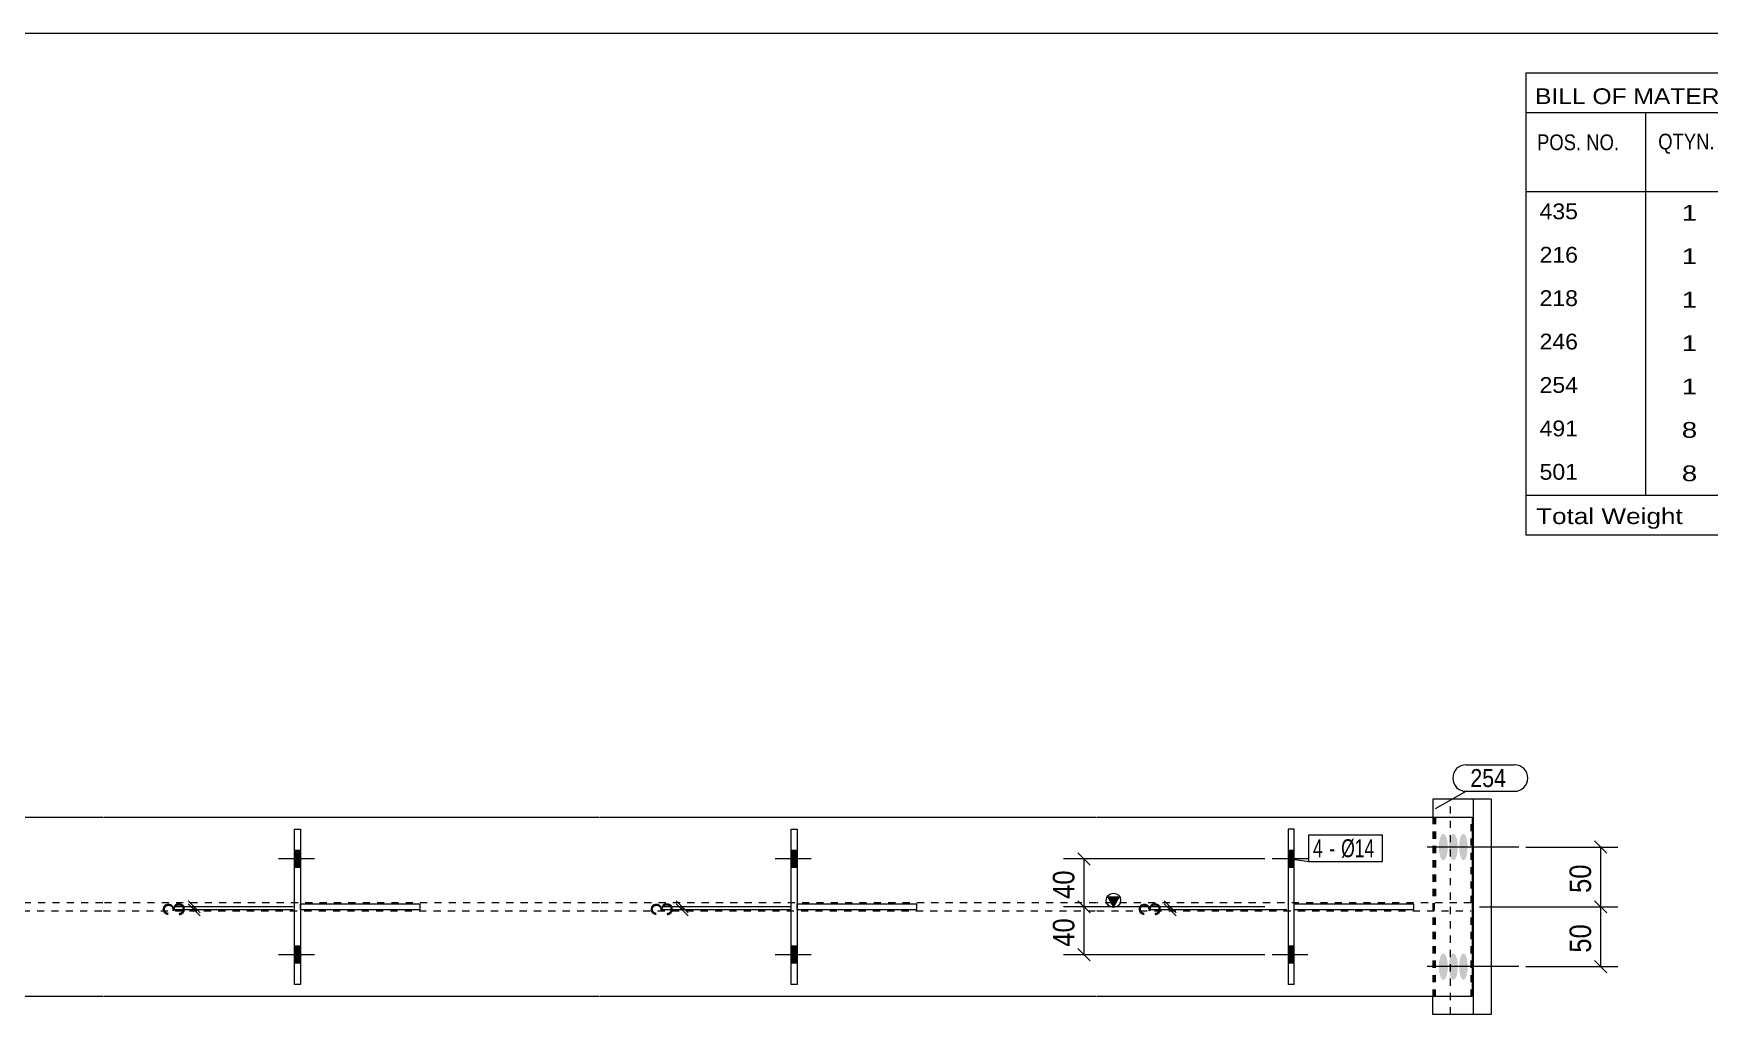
# Model space of a CAD drawing. Header units: millimetres. Extents: x 2 to 825, y 1 to 579.
# Drawn here: x 432 to 665.6, y 442.3 to 579 of the extents above; entities that cross this region are included whole.
import ezdxf

# ---------------------------------------------------------------- set-up
doc = ezdxf.new("R2010")
doc.units = ezdxf.units.MM
doc.linetypes.add('XKITLINE00', pattern=[0])
doc.linetypes.add('XKITLINE01', pattern=[4, 1, -1, 1, -1])
for name, color, linetype, lineweight in [('Bolt', 3, 'Continuous', 0), ('BoltMark', 7, 'Continuous', 0), ('Dimensions', 7, 'Continuous', 0), ('DrawingSheet', 5, 'Continuous', 0), ('OtherObjectType', 7, 'Continuous', 0), ('Part', 2, 'Continuous', 0), ('PartMark', 7, 'Continuous', 0)]:
    doc.layers.add(name, color=color, linetype=linetype, lineweight=lineweight)
doc.styles.add('ARIAL', font='ARIAL.TTF')
doc.styles.add('ARIAL_NARROW', font='ARIALN.TTF')

# ---------------------------------------------------------------- blocks, each defined once
blk = doc.blocks.new('*A34')
at = {"layer": 'Bolt'}
for points in [[(629.1, 465.59), (629.1, 465.54), (629.1, 465.5), (629.1, 465.45), (629.1, 465.41), (629.1, 465.37), (629.09, 465.32), (629.09, 465.28), (629.09, 465.23), (629.08, 465.19), (629.08, 465.15), (629.07, 465.1), (629.07, 465.06), (629.07, 465.02), (629.06, 464.97), (629.05, 464.93), (629.05, 464.89), (629.04, 464.85), (629.04, 464.81), (629.03, 464.77), (629.02, 464.73), (629.01, 464.69), (629.01, 464.65), (629, 464.62), (628.99, 464.58), (628.98, 464.54), (628.97, 464.51), (628.96, 464.47), (628.95, 464.44), (628.94, 464.4), (628.93, 464.37), (628.92, 464.34), (628.91, 464.31), (628.9, 464.28), (628.89, 464.25), (628.87, 464.22), (628.86, 464.19), (628.85, 464.16), (628.84, 464.14), (628.82, 464.11), (628.81, 464.09), (628.8, 464.06), (628.79, 464.04), (628.77, 464.02), (628.76, 464), (628.74, 463.98), (628.73, 463.96), (628.72, 463.94), (628.7, 463.92), (628.69, 463.91), (628.67, 463.89), (628.66, 463.88), (628.64, 463.87), (628.63, 463.86), (628.61, 463.85), (628.6, 463.84), (628.58, 463.83), (628.57, 463.82), (628.55, 463.81), (628.54, 463.81), (628.52, 463.81), (628.51, 463.8), (628.49, 463.8), (628.48, 463.8), (628.46, 463.8), (628.45, 463.8), (628.43, 463.81), (628.42, 463.81), (628.4, 463.81), (628.39, 463.82), (628.37, 463.83), (628.36, 463.84), (628.34, 463.85), (628.33, 463.86), (628.31, 463.87), (628.3, 463.88), (628.28, 463.89), (628.27, 463.91), (628.25, 463.92), (628.24, 463.94), (628.23, 463.96), (628.21, 463.98), (628.2, 464), (628.18, 464.02), (628.17, 464.04), (628.16, 464.06), (628.14, 464.09), (628.13, 464.11), (628.12, 464.14), (628.11, 464.16), (628.09, 464.19), (628.08, 464.22), (628.07, 464.25), (628.06, 464.28), (628.05, 464.31), (628.04, 464.34), (628.03, 464.37), (628.02, 464.4), (628.01, 464.44), (628, 464.47), (627.99, 464.51), (627.98, 464.54), (627.97, 464.58), (627.96, 464.62), (627.95, 464.65), (627.94, 464.69), (627.94, 464.73), (627.93, 464.77), (627.92, 464.81), (627.91, 464.85), (627.91, 464.89), (627.9, 464.93), (627.9, 464.97), (627.89, 465.02), (627.89, 465.06), (627.88, 465.1), (627.88, 465.15), (627.87, 465.19), (627.87, 465.23), (627.87, 465.28), (627.86, 465.32), (627.86, 465.37), (627.86, 465.41), (627.86, 465.45), (627.86, 465.5), (627.86, 465.54), (627.86, 465.59), (627.85, 465.63), (627.86, 465.68), (627.86, 465.72), (627.86, 465.77), (627.86, 465.81), (627.86, 465.86), (627.86, 465.9), (627.86, 465.95), (627.87, 465.99), (627.87, 466.04), (627.87, 466.08), (627.88, 466.12), (627.88, 466.17), (627.89, 466.21), (627.89, 466.25), (627.9, 466.29), (627.9, 466.34), (627.91, 466.38), (627.91, 466.42), (627.92, 466.46), (627.93, 466.5), (627.94, 466.54), (627.94, 466.58), (627.95, 466.62), (627.96, 466.65), (627.97, 466.69), (627.98, 466.73), (627.99, 466.76), (628, 466.8), (628.01, 466.83), (628.02, 466.87), (628.03, 466.9), (628.04, 466.93), (628.05, 466.96), (628.06, 466.99), (628.07, 467.02), (628.08, 467.05), (628.09, 467.08), (628.11, 467.11), (628.12, 467.13), (628.13, 467.16), (628.14, 467.18), (628.16, 467.21), (628.17, 467.23), (628.18, 467.25), (628.2, 467.27), (628.21, 467.29), (628.23, 467.31), (628.24, 467.33), (628.25, 467.34), (628.27, 467.36), (628.28, 467.38), (628.3, 467.39), (628.31, 467.4), (628.33, 467.41), (628.34, 467.42), (628.36, 467.43), (628.37, 467.44), (628.39, 467.45), (628.4, 467.45), (628.42, 467.46), (628.43, 467.46), (628.45, 467.47), (628.46, 467.47), (628.48, 467.47), (628.49, 467.47), (628.51, 467.47), (628.52, 467.46), (628.54, 467.46), (628.55, 467.45), (628.57, 467.45), (628.58, 467.44), (628.6, 467.43), (628.61, 467.42), (628.63, 467.41), (628.64, 467.4), (628.66, 467.39), (628.67, 467.38), (628.69, 467.36), (628.7, 467.34), (628.72, 467.33), (628.73, 467.31), (628.74, 467.29), (628.76, 467.27), (628.77, 467.25), (628.79, 467.23), (628.8, 467.21), (628.81, 467.18), (628.82, 467.16), (628.84, 467.13), (628.85, 467.11), (628.86, 467.08), (628.87, 467.05), (628.89, 467.02), (628.9, 466.99), (628.91, 466.96), (628.92, 466.93), (628.93, 466.9), (628.94, 466.87), (628.95, 466.83), (628.96, 466.8), (628.97, 466.76), (628.98, 466.73), (628.99, 466.69), (629, 466.65), (629.01, 466.62), (629.01, 466.58), (629.02, 466.54), (629.03, 466.5), (629.04, 466.46), (629.04, 466.42), (629.05, 466.38), (629.05, 466.34), (629.06, 466.29), (629.07, 466.25), (629.07, 466.21), (629.07, 466.17), (629.08, 466.12), (629.08, 466.08), (629.09, 466.04), (629.09, 465.99), (629.09, 465.95), (629.1, 465.9), (629.1, 465.86), (629.1, 465.81), (629.1, 465.77), (629.1, 465.72), (629.1, 465.68), (629.1, 465.63)], [(630.48, 465.59), (630.48, 465.54), (630.48, 465.5), (630.48, 465.45), (630.48, 465.41), (630.48, 465.37), (630.48, 465.32), (630.47, 465.28), (630.47, 465.23), (630.47, 465.19), (630.46, 465.15), (630.46, 465.1), (630.45, 465.06), (630.45, 465.02), (630.44, 464.97), (630.44, 464.93), (630.43, 464.89), (630.43, 464.85), (630.42, 464.81), (630.41, 464.77), (630.41, 464.73), (630.4, 464.69), (630.39, 464.65), (630.38, 464.62), (630.37, 464.58), (630.37, 464.54), (630.36, 464.51), (630.35, 464.47), (630.34, 464.44), (630.33, 464.4), (630.32, 464.37), (630.31, 464.34), (630.3, 464.31), (630.29, 464.28), (630.27, 464.25), (630.26, 464.22), (630.25, 464.19), (630.24, 464.16), (630.23, 464.14), (630.21, 464.11), (630.2, 464.09), (630.19, 464.06), (630.18, 464.04), (630.16, 464.02), (630.15, 464), (630.14, 463.98), (630.12, 463.96), (630.11, 463.94), (630.1, 463.92), (630.08, 463.91), (630.07, 463.89), (630.05, 463.88), (630.04, 463.87), (630.02, 463.86), (630.01, 463.85), (630, 463.84), (629.98, 463.83), (629.97, 463.82), (629.95, 463.81), (629.94, 463.81), (629.92, 463.81), (629.91, 463.8), (629.89, 463.8), (629.88, 463.8), (629.86, 463.8), (629.85, 463.8), (629.83, 463.81), (629.82, 463.81), (629.8, 463.81), (629.79, 463.82), (629.77, 463.83), (629.76, 463.84), (629.74, 463.85), (629.73, 463.86), (629.71, 463.87), (629.7, 463.88), (629.69, 463.89), (629.67, 463.91), (629.66, 463.92), (629.64, 463.94), (629.63, 463.96), (629.62, 463.98), (629.6, 464), (629.59, 464.02), (629.58, 464.04), (629.56, 464.06), (629.55, 464.09), (629.54, 464.11), (629.53, 464.14), (629.51, 464.16), (629.5, 464.19), (629.49, 464.22), (629.48, 464.25), (629.47, 464.28), (629.46, 464.31), (629.45, 464.34), (629.44, 464.37), (629.43, 464.4), (629.42, 464.44), (629.41, 464.47), (629.4, 464.51), (629.39, 464.54), (629.38, 464.58), (629.37, 464.62), (629.36, 464.65), (629.36, 464.69), (629.35, 464.73), (629.34, 464.77), (629.33, 464.81), (629.33, 464.85), (629.32, 464.89), (629.32, 464.93), (629.31, 464.97), (629.3, 465.02), (629.3, 465.06), (629.3, 465.1), (629.29, 465.15), (629.29, 465.19), (629.28, 465.23), (629.28, 465.28), (629.28, 465.32), (629.28, 465.37), (629.27, 465.41), (629.27, 465.45), (629.27, 465.5), (629.27, 465.54), (629.27, 465.59), (629.27, 465.63), (629.27, 465.68), (629.27, 465.72), (629.27, 465.77), (629.27, 465.81), (629.27, 465.86), (629.28, 465.9), (629.28, 465.95), (629.28, 465.99), (629.28, 466.04), (629.29, 466.08), (629.29, 466.12), (629.3, 466.17), (629.3, 466.21), (629.3, 466.25), (629.31, 466.29), (629.32, 466.34), (629.32, 466.38), (629.33, 466.42), (629.33, 466.46), (629.34, 466.5), (629.35, 466.54), (629.36, 466.58), (629.36, 466.62), (629.37, 466.65), (629.38, 466.69), (629.39, 466.73), (629.4, 466.76), (629.41, 466.8), (629.42, 466.83), (629.43, 466.87), (629.44, 466.9), (629.45, 466.93), (629.46, 466.96), (629.47, 466.99), (629.48, 467.02), (629.49, 467.05), (629.5, 467.08), (629.51, 467.11), (629.53, 467.13), (629.54, 467.16), (629.55, 467.18), (629.56, 467.21), (629.58, 467.23), (629.59, 467.25), (629.6, 467.27), (629.62, 467.29), (629.63, 467.31), (629.64, 467.33), (629.66, 467.34), (629.67, 467.36), (629.69, 467.38), (629.7, 467.39), (629.71, 467.4), (629.73, 467.41), (629.74, 467.42), (629.76, 467.43), (629.77, 467.44), (629.79, 467.45), (629.8, 467.45), (629.82, 467.46), (629.83, 467.46), (629.85, 467.47), (629.86, 467.47), (629.88, 467.47), (629.89, 467.47), (629.91, 467.47), (629.92, 467.46), (629.94, 467.46), (629.95, 467.45), (629.97, 467.45), (629.98, 467.44), (630, 467.43), (630.01, 467.42), (630.02, 467.41), (630.04, 467.4), (630.05, 467.39), (630.07, 467.38), (630.08, 467.36), (630.1, 467.34), (630.11, 467.33), (630.12, 467.31), (630.14, 467.29), (630.15, 467.27), (630.16, 467.25), (630.18, 467.23), (630.19, 467.21), (630.2, 467.18), (630.21, 467.16), (630.23, 467.13), (630.24, 467.11), (630.25, 467.08), (630.26, 467.05), (630.27, 467.02), (630.29, 466.99), (630.3, 466.96), (630.31, 466.93), (630.32, 466.9), (630.33, 466.87), (630.34, 466.83), (630.35, 466.8), (630.36, 466.76), (630.37, 466.73), (630.37, 466.69), (630.38, 466.65), (630.39, 466.62), (630.4, 466.58), (630.41, 466.54), (630.41, 466.5), (630.42, 466.46), (630.43, 466.42), (630.43, 466.38), (630.44, 466.34), (630.44, 466.29), (630.45, 466.25), (630.45, 466.21), (630.46, 466.17), (630.46, 466.12), (630.47, 466.08), (630.47, 466.04), (630.47, 465.99), (630.48, 465.95), (630.48, 465.9), (630.48, 465.86), (630.48, 465.81), (630.48, 465.77), (630.48, 465.72), (630.48, 465.68), (630.48, 465.63)], [(631.87, 465.59), (631.87, 465.54), (631.87, 465.5), (631.87, 465.45), (631.86, 465.41), (631.86, 465.37), (631.86, 465.32), (631.86, 465.28), (631.85, 465.23), (631.85, 465.19), (631.85, 465.15), (631.84, 465.1), (631.84, 465.06), (631.83, 465.02), (631.83, 464.97), (631.82, 464.93), (631.82, 464.89), (631.81, 464.85), (631.81, 464.81), (631.8, 464.77), (631.79, 464.73), (631.78, 464.69), (631.78, 464.65), (631.77, 464.62), (631.76, 464.58), (631.75, 464.54), (631.74, 464.51), (631.73, 464.47), (631.72, 464.44), (631.71, 464.4), (631.71, 464.37), (631.69, 464.34), (631.68, 464.31), (631.67, 464.28), (631.66, 464.25), (631.65, 464.22), (631.64, 464.19), (631.63, 464.16), (631.62, 464.14), (631.61, 464.11), (631.59, 464.09), (631.58, 464.06), (631.57, 464.04), (631.56, 464.02), (631.54, 464), (631.53, 463.98), (631.52, 463.96), (631.5, 463.94), (631.49, 463.92), (631.48, 463.91), (631.46, 463.89), (631.45, 463.88), (631.43, 463.87), (631.42, 463.86), (631.41, 463.85), (631.39, 463.84), (631.38, 463.83), (631.36, 463.82), (631.35, 463.81), (631.33, 463.81), (631.32, 463.81), (631.3, 463.8), (631.29, 463.8), (631.28, 463.8), (631.26, 463.8), (631.25, 463.8), (631.23, 463.81), (631.22, 463.81), (631.2, 463.81), (631.19, 463.82), (631.17, 463.83), (631.16, 463.84), (631.15, 463.85), (631.13, 463.86), (631.12, 463.87), (631.1, 463.88), (631.09, 463.89), (631.08, 463.91), (631.06, 463.92), (631.05, 463.94), (631.04, 463.96), (631.02, 463.98), (631.01, 464), (631, 464.02), (630.98, 464.04), (630.97, 464.06), (630.96, 464.09), (630.95, 464.11), (630.93, 464.14), (630.92, 464.16), (630.91, 464.19), (630.9, 464.22), (630.89, 464.25), (630.88, 464.28), (630.87, 464.31), (630.86, 464.34), (630.85, 464.37), (630.84, 464.4), (630.83, 464.44), (630.82, 464.47), (630.81, 464.51), (630.8, 464.54), (630.79, 464.58), (630.78, 464.62), (630.77, 464.65), (630.77, 464.69), (630.76, 464.73), (630.75, 464.77), (630.75, 464.81), (630.74, 464.85), (630.73, 464.89), (630.73, 464.93), (630.72, 464.97), (630.72, 465.02), (630.71, 465.06), (630.71, 465.1), (630.7, 465.15), (630.7, 465.19), (630.7, 465.23), (630.69, 465.28), (630.69, 465.32), (630.69, 465.37), (630.69, 465.41), (630.69, 465.45), (630.68, 465.5), (630.68, 465.54), (630.68, 465.59), (630.68, 465.63), (630.68, 465.68), (630.68, 465.72), (630.68, 465.77), (630.69, 465.81), (630.69, 465.86), (630.69, 465.9), (630.69, 465.95), (630.69, 465.99), (630.7, 466.04), (630.7, 466.08), (630.7, 466.12), (630.71, 466.17), (630.71, 466.21), (630.72, 466.25), (630.72, 466.29), (630.73, 466.34), (630.73, 466.38), (630.74, 466.42), (630.75, 466.46), (630.75, 466.5), (630.76, 466.54), (630.77, 466.58), (630.77, 466.62), (630.78, 466.65), (630.79, 466.69), (630.8, 466.73), (630.81, 466.76), (630.82, 466.8), (630.83, 466.83), (630.84, 466.87), (630.85, 466.9), (630.86, 466.93), (630.87, 466.96), (630.88, 466.99), (630.89, 467.02), (630.9, 467.05), (630.91, 467.08), (630.92, 467.11), (630.93, 467.13), (630.95, 467.16), (630.96, 467.18), (630.97, 467.21), (630.98, 467.23), (631, 467.25), (631.01, 467.27), (631.02, 467.29), (631.04, 467.31), (631.05, 467.33), (631.06, 467.34), (631.08, 467.36), (631.09, 467.38), (631.1, 467.39), (631.12, 467.4), (631.13, 467.41), (631.15, 467.42), (631.16, 467.43), (631.17, 467.44), (631.19, 467.45), (631.2, 467.45), (631.22, 467.46), (631.23, 467.46), (631.25, 467.47), (631.26, 467.47), (631.28, 467.47), (631.29, 467.47), (631.3, 467.47), (631.32, 467.46), (631.33, 467.46), (631.35, 467.45), (631.36, 467.45), (631.38, 467.44), (631.39, 467.43), (631.41, 467.42), (631.42, 467.41), (631.43, 467.4), (631.45, 467.39), (631.46, 467.38), (631.48, 467.36), (631.49, 467.34), (631.5, 467.33), (631.52, 467.31), (631.53, 467.29), (631.54, 467.27), (631.56, 467.25), (631.57, 467.23), (631.58, 467.21), (631.59, 467.18), (631.61, 467.16), (631.62, 467.13), (631.63, 467.11), (631.64, 467.08), (631.65, 467.05), (631.66, 467.02), (631.67, 466.99), (631.68, 466.96), (631.69, 466.93), (631.71, 466.9), (631.71, 466.87), (631.72, 466.83), (631.73, 466.8), (631.74, 466.76), (631.75, 466.73), (631.76, 466.69), (631.77, 466.65), (631.78, 466.62), (631.78, 466.58), (631.79, 466.54), (631.8, 466.5), (631.81, 466.46), (631.81, 466.42), (631.82, 466.38), (631.82, 466.34), (631.83, 466.29), (631.83, 466.25), (631.84, 466.21), (631.84, 466.17), (631.85, 466.12), (631.85, 466.08), (631.85, 466.04), (631.86, 465.99), (631.86, 465.95), (631.86, 465.9), (631.86, 465.86), (631.87, 465.81), (631.87, 465.77), (631.87, 465.72), (631.87, 465.68), (631.87, 465.63)], [(629.1, 448.92), (629.1, 448.88), (629.1, 448.83), (629.1, 448.79), (629.1, 448.74), (629.1, 448.7), (629.09, 448.65), (629.09, 448.61), (629.09, 448.57), (629.08, 448.52), (629.08, 448.48), (629.07, 448.44), (629.07, 448.39), (629.07, 448.35), (629.06, 448.31), (629.05, 448.27), (629.05, 448.22), (629.04, 448.18), (629.04, 448.14), (629.03, 448.1), (629.02, 448.06), (629.01, 448.03), (629.01, 447.99), (629, 447.95), (628.99, 447.91), (628.98, 447.88), (628.97, 447.84), (628.96, 447.8), (628.95, 447.77), (628.94, 447.74), (628.93, 447.7), (628.92, 447.67), (628.91, 447.64), (628.9, 447.61), (628.89, 447.58), (628.87, 447.55), (628.86, 447.52), (628.85, 447.49), (628.84, 447.47), (628.82, 447.44), (628.81, 447.42), (628.8, 447.4), (628.79, 447.37), (628.77, 447.35), (628.76, 447.33), (628.74, 447.31), (628.73, 447.29), (628.72, 447.27), (628.7, 447.26), (628.69, 447.24), (628.67, 447.23), (628.66, 447.21), (628.64, 447.2), (628.63, 447.19), (628.61, 447.18), (628.6, 447.17), (628.58, 447.16), (628.57, 447.15), (628.55, 447.15), (628.54, 447.14), (628.52, 447.14), (628.51, 447.14), (628.49, 447.13), (628.48, 447.13), (628.46, 447.13), (628.45, 447.14), (628.43, 447.14), (628.42, 447.14), (628.4, 447.15), (628.39, 447.15), (628.37, 447.16), (628.36, 447.17), (628.34, 447.18), (628.33, 447.19), (628.31, 447.2), (628.3, 447.21), (628.28, 447.23), (628.27, 447.24), (628.25, 447.26), (628.24, 447.27), (628.23, 447.29), (628.21, 447.31), (628.2, 447.33), (628.18, 447.35), (628.17, 447.37), (628.16, 447.4), (628.14, 447.42), (628.13, 447.44), (628.12, 447.47), (628.11, 447.49), (628.09, 447.52), (628.08, 447.55), (628.07, 447.58), (628.06, 447.61), (628.05, 447.64), (628.04, 447.67), (628.03, 447.7), (628.02, 447.74), (628.01, 447.77), (628, 447.8), (627.99, 447.84), (627.98, 447.88), (627.97, 447.91), (627.96, 447.95), (627.95, 447.99), (627.94, 448.03), (627.94, 448.06), (627.93, 448.1), (627.92, 448.14), (627.91, 448.18), (627.91, 448.22), (627.9, 448.27), (627.9, 448.31), (627.89, 448.35), (627.89, 448.39), (627.88, 448.44), (627.88, 448.48), (627.87, 448.52), (627.87, 448.57), (627.87, 448.61), (627.86, 448.65), (627.86, 448.7), (627.86, 448.74), (627.86, 448.79), (627.86, 448.83), (627.86, 448.88), (627.86, 448.92), (627.85, 448.97), (627.86, 449.01), (627.86, 449.06), (627.86, 449.1), (627.86, 449.15), (627.86, 449.19), (627.86, 449.24), (627.86, 449.28), (627.87, 449.33), (627.87, 449.37), (627.87, 449.41), (627.88, 449.46), (627.88, 449.5), (627.89, 449.54), (627.89, 449.59), (627.9, 449.63), (627.9, 449.67), (627.91, 449.71), (627.91, 449.75), (627.92, 449.79), (627.93, 449.83), (627.94, 449.87), (627.94, 449.91), (627.95, 449.95), (627.96, 449.99), (627.97, 450.02), (627.98, 450.06), (627.99, 450.1), (628, 450.13), (628.01, 450.17), (628.02, 450.2), (628.03, 450.23), (628.04, 450.26), (628.05, 450.3), (628.06, 450.33), (628.07, 450.36), (628.08, 450.38), (628.09, 450.41), (628.11, 450.44), (628.12, 450.47), (628.13, 450.49), (628.14, 450.52), (628.16, 450.54), (628.17, 450.56), (628.18, 450.58), (628.2, 450.61), (628.21, 450.62), (628.23, 450.64), (628.24, 450.66), (628.25, 450.68), (628.27, 450.69), (628.28, 450.71), (628.3, 450.72), (628.31, 450.73), (628.33, 450.75), (628.34, 450.76), (628.36, 450.77), (628.37, 450.77), (628.39, 450.78), (628.4, 450.79), (628.42, 450.79), (628.43, 450.8), (628.45, 450.8), (628.46, 450.8), (628.48, 450.8), (628.49, 450.8), (628.51, 450.8), (628.52, 450.8), (628.54, 450.79), (628.55, 450.79), (628.57, 450.78), (628.58, 450.77), (628.6, 450.77), (628.61, 450.76), (628.63, 450.75), (628.64, 450.73), (628.66, 450.72), (628.67, 450.71), (628.69, 450.69), (628.7, 450.68), (628.72, 450.66), (628.73, 450.64), (628.74, 450.62), (628.76, 450.61), (628.77, 450.58), (628.79, 450.56), (628.8, 450.54), (628.81, 450.52), (628.82, 450.49), (628.84, 450.47), (628.85, 450.44), (628.86, 450.41), (628.87, 450.38), (628.89, 450.36), (628.9, 450.33), (628.91, 450.3), (628.92, 450.26), (628.93, 450.23), (628.94, 450.2), (628.95, 450.17), (628.96, 450.13), (628.97, 450.1), (628.98, 450.06), (628.99, 450.02), (629, 449.99), (629.01, 449.95), (629.01, 449.91), (629.02, 449.87), (629.03, 449.83), (629.04, 449.79), (629.04, 449.75), (629.05, 449.71), (629.05, 449.67), (629.06, 449.63), (629.07, 449.59), (629.07, 449.54), (629.07, 449.5), (629.08, 449.46), (629.08, 449.41), (629.09, 449.37), (629.09, 449.33), (629.09, 449.28), (629.1, 449.24), (629.1, 449.19), (629.1, 449.15), (629.1, 449.1), (629.1, 449.06), (629.1, 449.01), (629.1, 448.97)], [(630.48, 448.92), (630.48, 448.88), (630.48, 448.83), (630.48, 448.79), (630.48, 448.74), (630.48, 448.7), (630.48, 448.65), (630.47, 448.61), (630.47, 448.57), (630.47, 448.52), (630.46, 448.48), (630.46, 448.44), (630.45, 448.39), (630.45, 448.35), (630.44, 448.31), (630.44, 448.27), (630.43, 448.22), (630.43, 448.18), (630.42, 448.14), (630.41, 448.1), (630.41, 448.06), (630.4, 448.03), (630.39, 447.99), (630.38, 447.95), (630.37, 447.91), (630.37, 447.88), (630.36, 447.84), (630.35, 447.8), (630.34, 447.77), (630.33, 447.74), (630.32, 447.7), (630.31, 447.67), (630.3, 447.64), (630.29, 447.61), (630.27, 447.58), (630.26, 447.55), (630.25, 447.52), (630.24, 447.49), (630.23, 447.47), (630.21, 447.44), (630.2, 447.42), (630.19, 447.4), (630.18, 447.37), (630.16, 447.35), (630.15, 447.33), (630.14, 447.31), (630.12, 447.29), (630.11, 447.27), (630.1, 447.26), (630.08, 447.24), (630.07, 447.23), (630.05, 447.21), (630.04, 447.2), (630.02, 447.19), (630.01, 447.18), (630, 447.17), (629.98, 447.16), (629.97, 447.15), (629.95, 447.15), (629.94, 447.14), (629.92, 447.14), (629.91, 447.14), (629.89, 447.13), (629.88, 447.13), (629.86, 447.13), (629.85, 447.14), (629.83, 447.14), (629.82, 447.14), (629.8, 447.15), (629.79, 447.15), (629.77, 447.16), (629.76, 447.17), (629.74, 447.18), (629.73, 447.19), (629.71, 447.2), (629.7, 447.21), (629.69, 447.23), (629.67, 447.24), (629.66, 447.26), (629.64, 447.27), (629.63, 447.29), (629.62, 447.31), (629.6, 447.33), (629.59, 447.35), (629.58, 447.37), (629.56, 447.4), (629.55, 447.42), (629.54, 447.44), (629.53, 447.47), (629.51, 447.49), (629.5, 447.52), (629.49, 447.55), (629.48, 447.58), (629.47, 447.61), (629.46, 447.64), (629.45, 447.67), (629.44, 447.7), (629.43, 447.74), (629.42, 447.77), (629.41, 447.8), (629.4, 447.84), (629.39, 447.88), (629.38, 447.91), (629.37, 447.95), (629.36, 447.99), (629.36, 448.03), (629.35, 448.06), (629.34, 448.1), (629.33, 448.14), (629.33, 448.18), (629.32, 448.22), (629.32, 448.27), (629.31, 448.31), (629.3, 448.35), (629.3, 448.39), (629.3, 448.44), (629.29, 448.48), (629.29, 448.52), (629.28, 448.57), (629.28, 448.61), (629.28, 448.65), (629.28, 448.7), (629.27, 448.74), (629.27, 448.79), (629.27, 448.83), (629.27, 448.88), (629.27, 448.92), (629.27, 448.97), (629.27, 449.01), (629.27, 449.06), (629.27, 449.1), (629.27, 449.15), (629.27, 449.19), (629.28, 449.24), (629.28, 449.28), (629.28, 449.33), (629.28, 449.37), (629.29, 449.41), (629.29, 449.46), (629.3, 449.5), (629.3, 449.54), (629.3, 449.59), (629.31, 449.63), (629.32, 449.67), (629.32, 449.71), (629.33, 449.75), (629.33, 449.79), (629.34, 449.83), (629.35, 449.87), (629.36, 449.91), (629.36, 449.95), (629.37, 449.99), (629.38, 450.02), (629.39, 450.06), (629.4, 450.1), (629.41, 450.13), (629.42, 450.17), (629.43, 450.2), (629.44, 450.23), (629.45, 450.26), (629.46, 450.3), (629.47, 450.33), (629.48, 450.36), (629.49, 450.38), (629.5, 450.41), (629.51, 450.44), (629.53, 450.47), (629.54, 450.49), (629.55, 450.52), (629.56, 450.54), (629.58, 450.56), (629.59, 450.58), (629.6, 450.61), (629.62, 450.62), (629.63, 450.64), (629.64, 450.66), (629.66, 450.68), (629.67, 450.69), (629.69, 450.71), (629.7, 450.72), (629.71, 450.73), (629.73, 450.75), (629.74, 450.76), (629.76, 450.77), (629.77, 450.77), (629.79, 450.78), (629.8, 450.79), (629.82, 450.79), (629.83, 450.8), (629.85, 450.8), (629.86, 450.8), (629.88, 450.8), (629.89, 450.8), (629.91, 450.8), (629.92, 450.8), (629.94, 450.79), (629.95, 450.79), (629.97, 450.78), (629.98, 450.77), (630, 450.77), (630.01, 450.76), (630.02, 450.75), (630.04, 450.73), (630.05, 450.72), (630.07, 450.71), (630.08, 450.69), (630.1, 450.68), (630.11, 450.66), (630.12, 450.64), (630.14, 450.62), (630.15, 450.61), (630.16, 450.58), (630.18, 450.56), (630.19, 450.54), (630.2, 450.52), (630.21, 450.49), (630.23, 450.47), (630.24, 450.44), (630.25, 450.41), (630.26, 450.38), (630.27, 450.36), (630.29, 450.33), (630.3, 450.3), (630.31, 450.26), (630.32, 450.23), (630.33, 450.2), (630.34, 450.17), (630.35, 450.13), (630.36, 450.1), (630.37, 450.06), (630.37, 450.02), (630.38, 449.99), (630.39, 449.95), (630.4, 449.91), (630.41, 449.87), (630.41, 449.83), (630.42, 449.79), (630.43, 449.75), (630.43, 449.71), (630.44, 449.67), (630.44, 449.63), (630.45, 449.59), (630.45, 449.54), (630.46, 449.5), (630.46, 449.46), (630.47, 449.41), (630.47, 449.37), (630.47, 449.33), (630.48, 449.28), (630.48, 449.24), (630.48, 449.19), (630.48, 449.15), (630.48, 449.1), (630.48, 449.06), (630.48, 449.01), (630.48, 448.97)], [(631.87, 448.92), (631.87, 448.88), (631.87, 448.83), (631.87, 448.79), (631.86, 448.74), (631.86, 448.7), (631.86, 448.65), (631.86, 448.61), (631.85, 448.57), (631.85, 448.52), (631.85, 448.48), (631.84, 448.44), (631.84, 448.39), (631.83, 448.35), (631.83, 448.31), (631.82, 448.27), (631.82, 448.22), (631.81, 448.18), (631.81, 448.14), (631.8, 448.1), (631.79, 448.06), (631.78, 448.03), (631.78, 447.99), (631.77, 447.95), (631.76, 447.91), (631.75, 447.88), (631.74, 447.84), (631.73, 447.8), (631.72, 447.77), (631.71, 447.74), (631.71, 447.7), (631.69, 447.67), (631.68, 447.64), (631.67, 447.61), (631.66, 447.58), (631.65, 447.55), (631.64, 447.52), (631.63, 447.49), (631.62, 447.47), (631.61, 447.44), (631.59, 447.42), (631.58, 447.4), (631.57, 447.37), (631.56, 447.35), (631.54, 447.33), (631.53, 447.31), (631.52, 447.29), (631.5, 447.27), (631.49, 447.26), (631.48, 447.24), (631.46, 447.23), (631.45, 447.21), (631.43, 447.2), (631.42, 447.19), (631.41, 447.18), (631.39, 447.17), (631.38, 447.16), (631.36, 447.15), (631.35, 447.15), (631.33, 447.14), (631.32, 447.14), (631.3, 447.14), (631.29, 447.13), (631.28, 447.13), (631.26, 447.13), (631.25, 447.14), (631.23, 447.14), (631.22, 447.14), (631.2, 447.15), (631.19, 447.15), (631.17, 447.16), (631.16, 447.17), (631.15, 447.18), (631.13, 447.19), (631.12, 447.2), (631.1, 447.21), (631.09, 447.23), (631.08, 447.24), (631.06, 447.26), (631.05, 447.27), (631.04, 447.29), (631.02, 447.31), (631.01, 447.33), (631, 447.35), (630.98, 447.37), (630.97, 447.4), (630.96, 447.42), (630.95, 447.44), (630.93, 447.47), (630.92, 447.49), (630.91, 447.52), (630.9, 447.55), (630.89, 447.58), (630.88, 447.61), (630.87, 447.64), (630.86, 447.67), (630.85, 447.7), (630.84, 447.74), (630.83, 447.77), (630.82, 447.8), (630.81, 447.84), (630.8, 447.88), (630.79, 447.91), (630.78, 447.95), (630.77, 447.99), (630.77, 448.03), (630.76, 448.06), (630.75, 448.1), (630.75, 448.14), (630.74, 448.18), (630.73, 448.22), (630.73, 448.27), (630.72, 448.31), (630.72, 448.35), (630.71, 448.39), (630.71, 448.44), (630.7, 448.48), (630.7, 448.52), (630.7, 448.57), (630.69, 448.61), (630.69, 448.65), (630.69, 448.7), (630.69, 448.74), (630.69, 448.79), (630.68, 448.83), (630.68, 448.88), (630.68, 448.92), (630.68, 448.97), (630.68, 449.01), (630.68, 449.06), (630.68, 449.1), (630.69, 449.15), (630.69, 449.19), (630.69, 449.24), (630.69, 449.28), (630.69, 449.33), (630.7, 449.37), (630.7, 449.41), (630.7, 449.46), (630.71, 449.5), (630.71, 449.54), (630.72, 449.59), (630.72, 449.63), (630.73, 449.67), (630.73, 449.71), (630.74, 449.75), (630.75, 449.79), (630.75, 449.83), (630.76, 449.87), (630.77, 449.91), (630.77, 449.95), (630.78, 449.99), (630.79, 450.02), (630.8, 450.06), (630.81, 450.1), (630.82, 450.13), (630.83, 450.17), (630.84, 450.2), (630.85, 450.23), (630.86, 450.26), (630.87, 450.3), (630.88, 450.33), (630.89, 450.36), (630.9, 450.38), (630.91, 450.41), (630.92, 450.44), (630.93, 450.47), (630.95, 450.49), (630.96, 450.52), (630.97, 450.54), (630.98, 450.56), (631, 450.58), (631.01, 450.61), (631.02, 450.62), (631.04, 450.64), (631.05, 450.66), (631.06, 450.68), (631.08, 450.69), (631.09, 450.71), (631.1, 450.72), (631.12, 450.73), (631.13, 450.75), (631.15, 450.76), (631.16, 450.77), (631.17, 450.77), (631.19, 450.78), (631.2, 450.79), (631.22, 450.79), (631.23, 450.8), (631.25, 450.8), (631.26, 450.8), (631.28, 450.8), (631.29, 450.8), (631.3, 450.8), (631.32, 450.8), (631.33, 450.79), (631.35, 450.79), (631.36, 450.78), (631.38, 450.77), (631.39, 450.77), (631.41, 450.76), (631.42, 450.75), (631.43, 450.73), (631.45, 450.72), (631.46, 450.71), (631.48, 450.69), (631.49, 450.68), (631.5, 450.66), (631.52, 450.64), (631.53, 450.62), (631.54, 450.61), (631.56, 450.58), (631.57, 450.56), (631.58, 450.54), (631.59, 450.52), (631.61, 450.49), (631.62, 450.47), (631.63, 450.44), (631.64, 450.41), (631.65, 450.38), (631.66, 450.36), (631.67, 450.33), (631.68, 450.3), (631.69, 450.26), (631.71, 450.23), (631.71, 450.2), (631.72, 450.17), (631.73, 450.13), (631.74, 450.1), (631.75, 450.06), (631.76, 450.02), (631.77, 449.99), (631.78, 449.95), (631.78, 449.91), (631.79, 449.87), (631.8, 449.83), (631.81, 449.79), (631.81, 449.75), (631.82, 449.71), (631.82, 449.67), (631.83, 449.63), (631.83, 449.59), (631.84, 449.54), (631.84, 449.5), (631.85, 449.46), (631.85, 449.41), (631.85, 449.37), (631.86, 449.33), (631.86, 449.28), (631.86, 449.24), (631.86, 449.19), (631.87, 449.15), (631.87, 449.1), (631.87, 449.06), (631.87, 449.01), (631.87, 448.97)]]:
    blk.add_hatch(color=3, dxfattribs=at).paths.add_polyline_path(points, flags=17)
at = {"layer": 'Bolt', "color": 3, "linetype": 'XKITLINE00', "lineweight": 0}
for p, q in [((636.19, 465.63), (626.24, 465.63)), ((637.58, 465.63), (627.64, 465.63)), ((638.98, 465.63), (629.04, 465.63)), ((636.19, 448.97), (626.24, 448.97)), ((637.58, 448.97), (627.64, 448.97)), ((638.98, 448.97), (629.04, 448.97))]:
    blk.add_line(p, q, dxfattribs=at)
blk = doc.blocks.new('*A35')
at = {"layer": 'Bolt'}
for points in [[(537.61, 465.13), (538.45, 465.13), (538.45, 462.8), (537.61, 462.8)], [(537.61, 465.13), (538.45, 465.13), (538.45, 462.8), (537.61, 462.8)], [(537.61, 451.8), (538.45, 451.8), (538.45, 449.47), (537.61, 449.47)], [(537.61, 451.8), (538.45, 451.8), (538.45, 449.47), (537.61, 449.47)]]:
    blk.add_hatch(color=3, dxfattribs=at).paths.add_polyline_path(points, flags=17)
at = {"layer": 'Bolt', "color": 3, "linetype": 'XKITLINE00', "lineweight": 0}
for p, q in [((538.45, 465.13), (537.61, 465.13)), ((538.45, 465.13), (537.61, 465.13)), ((540.38, 463.97), (535.38, 463.97)), ((540.38, 463.97), (535.38, 463.97)), ((538.45, 462.8), (537.61, 462.8)), ((538.45, 462.8), (537.61, 462.8)), ((538.45, 451.8), (537.61, 451.8)), ((538.45, 451.8), (537.61, 451.8)), ((540.38, 450.63), (535.38, 450.63)), ((540.38, 450.63), (535.38, 450.63)), ((538.45, 449.47), (537.61, 449.47)), ((538.45, 449.47), (537.61, 449.47))]:
    blk.add_line(p, q, dxfattribs=at)
blk = doc.blocks.new('*A37')
at = {"layer": 'Bolt'}
for points in [[(606.85, 465.13), (607.68, 465.13), (607.68, 462.8), (606.85, 462.8)], [(606.85, 465.13), (607.68, 465.13), (607.68, 462.8), (606.85, 462.8)], [(606.85, 451.8), (607.68, 451.8), (607.68, 449.47), (606.85, 449.47)], [(606.85, 451.8), (607.68, 451.8), (607.68, 449.47), (606.85, 449.47)]]:
    blk.add_hatch(color=3, dxfattribs=at).paths.add_polyline_path(points, flags=17)
at = {"layer": 'Bolt', "color": 3, "linetype": 'XKITLINE00', "lineweight": 0}
for p, q in [((607.68, 465.13), (606.85, 465.13)), ((607.68, 465.13), (606.85, 465.13)), ((609.61, 463.97), (604.61, 463.97)), ((609.61, 463.97), (604.61, 463.97)), ((607.68, 462.8), (606.85, 462.8)), ((607.68, 462.8), (606.85, 462.8)), ((607.68, 451.8), (606.85, 451.8)), ((607.68, 451.8), (606.85, 451.8)), ((609.61, 450.63), (604.61, 450.63)), ((609.61, 450.63), (604.61, 450.63)), ((607.68, 449.47), (606.85, 449.47)), ((607.68, 449.47), (606.85, 449.47))]:
    blk.add_line(p, q, dxfattribs=at)
blk = doc.blocks.new('*A39')
at = {"layer": 'Bolt'}
for points in [[(468.38, 465.13), (469.21, 465.13), (469.21, 462.8), (468.38, 462.8)], [(468.38, 465.13), (469.21, 465.13), (469.21, 462.8), (468.38, 462.8)], [(468.38, 451.8), (469.21, 451.8), (469.21, 449.47), (468.38, 449.47)], [(468.38, 451.8), (469.21, 451.8), (469.21, 449.47), (468.38, 449.47)]]:
    blk.add_hatch(color=3, dxfattribs=at).paths.add_polyline_path(points, flags=17)
at = {"layer": 'Bolt', "color": 3, "linetype": 'XKITLINE00', "lineweight": 0}
for p, q in [((469.21, 465.13), (468.38, 465.13)), ((469.21, 465.13), (468.38, 465.13)), ((471.15, 463.97), (466.15, 463.97)), ((471.15, 463.97), (466.15, 463.97)), ((469.21, 462.8), (468.38, 462.8)), ((469.21, 462.8), (468.38, 462.8)), ((469.21, 451.8), (468.38, 451.8)), ((469.21, 451.8), (468.38, 451.8)), ((471.15, 450.63), (466.15, 450.63)), ((471.15, 450.63), (466.15, 450.63)), ((469.21, 449.47), (468.38, 449.47)), ((469.21, 449.47), (468.38, 449.47))]:
    blk.add_line(p, q, dxfattribs=at)
blk = doc.blocks.new('*A43')
at = {"layer": 'Part'}
blk.add_hatch(color=2, dxfattribs=at).paths.add_polyline_path([(581.7, 458.7), (583.3, 458.7), (582.5, 457.3)], flags=17)
at = {"layer": 'Part', "color": 2, "linetype": 'XKITLINE00', "lineweight": 0}
for p, q in [((372.51, 469.8), (441.65, 469.8)), ((441.75, 469.8), (510.88, 469.8)), ((510.98, 469.8), (580.11, 469.8)), ((580.21, 469.8), (632.5, 469.8)), ((632.5, 469.8), (632.5, 444.8)), ((582.5, 457.3), (581.7, 458.7)), ((581.7, 458.7), (583.3, 458.7)), ((583.3, 458.7), (582.5, 457.3)), ((441.65, 444.8), (372.51, 444.8)), ((510.88, 444.8), (441.75, 444.8)), ((580.11, 444.8), (510.98, 444.8)), ((632.5, 444.8), (580.21, 444.8))]:
    blk.add_line(p, q, dxfattribs=at)
at = {"layer": 'Part', "color": 7, "linetype": 'XKITLINE01', "lineweight": 0}
for p, q in [((627.23, 444.8), (627.23, 469.8)), ((627.38, 469.8), (627.38, 457.84)), ((632.34, 457.84), (632.34, 469.8)), ((441.65, 457.84), (372.51, 457.84)), ((510.88, 457.84), (441.75, 457.84)), ((580.11, 457.84), (510.98, 457.84)), ((632.34, 457.84), (580.21, 457.84)), ((372.51, 456.76), (441.65, 456.76)), ((441.75, 456.76), (510.88, 456.76)), ((510.98, 456.76), (580.11, 456.76)), ((580.21, 456.76), (632.34, 456.76)), ((627.38, 444.8), (627.38, 456.76)), ((632.34, 444.8), (632.34, 456.76))]:
    blk.add_line(p, q, dxfattribs=at)
at = {"layer": 'Part', "color": 2, "linetype": 'XKITLINE00', "lineweight": 0}
blk.add_circle((582.5, 458.2), 1, dxfattribs=at)
blk = doc.blocks.new('*A46')
at = {"layer": 'Part', "color": 2, "linetype": 'XKITLINE00', "lineweight": 0}
for p, q in [((626.99, 472.3), (626.99, 469.8)), ((632.67, 472.3), (626.99, 472.3)), ((635.16, 472.3), (632.67, 472.3)), ((632.67, 442.3), (632.67, 472.3)), ((635.16, 472.3), (635.16, 442.3)), ((626.99, 442.3), (626.99, 444.8)), ((635.16, 442.3), (626.99, 442.3))]:
    blk.add_line(p, q, dxfattribs=at)
at = {"layer": 'Part', "color": 7, "linetype": 'XKITLINE01', "lineweight": 0}
for p, q in [((629.48, 442.3), (629.48, 472.3)), ((626.99, 469.8), (626.99, 444.8))]:
    blk.add_line(p, q, dxfattribs=at)
blk = doc.blocks.new('*A47')
at = {"layer": 'Part', "color": 2, "linetype": 'XKITLINE00', "lineweight": 0}
for p, q in [((538.45, 457.72), (555.11, 457.72)), ((555.11, 456.88), (538.45, 456.88)), ((555.11, 456.88), (555.11, 457.72))]:
    blk.add_line(p, q, dxfattribs=at)
at = {"layer": 'Part', "color": 7, "linetype": 'XKITLINE01', "lineweight": 0}
blk.add_line((538.45, 456.88), (538.45, 457.72), dxfattribs=at)
blk.add_line((538.45, 456.88), (538.45, 457.72), dxfattribs=at)
blk = doc.blocks.new('*A48')
at = {"layer": 'Part', "color": 2, "linetype": 'XKITLINE00', "lineweight": 0}
for p, q in [((537.61, 468.13), (538.45, 468.13)), ((537.61, 446.47), (537.61, 468.13)), ((538.45, 468.13), (538.45, 446.47)), ((538.45, 446.47), (537.61, 446.47))]:
    blk.add_line(p, q, dxfattribs=at)
blk = doc.blocks.new('*A51')
at = {"layer": 'Part', "color": 2, "linetype": 'XKITLINE00', "lineweight": 0}
for p, q in [((607.68, 457.72), (624.35, 457.72)), ((624.35, 456.88), (607.68, 456.88)), ((624.35, 456.88), (624.35, 457.72))]:
    blk.add_line(p, q, dxfattribs=at)
at = {"layer": 'Part', "color": 7, "linetype": 'XKITLINE01', "lineweight": 0}
blk.add_line((607.68, 456.88), (607.68, 457.72), dxfattribs=at)
blk.add_line((607.68, 456.88), (607.68, 457.72), dxfattribs=at)
blk = doc.blocks.new('*A52')
at = {"layer": 'Part', "color": 2, "linetype": 'XKITLINE00', "lineweight": 0}
for p, q in [((607.68, 468.13), (606.85, 468.13)), ((606.85, 468.13), (606.85, 446.47)), ((607.68, 446.47), (607.68, 468.13)), ((607.68, 446.47), (606.85, 446.47))]:
    blk.add_line(p, q, dxfattribs=at)
blk = doc.blocks.new('*A55')
at = {"layer": 'Part', "color": 2, "linetype": 'XKITLINE00', "lineweight": 0}
for p, q in [((469.21, 457.72), (485.88, 457.72)), ((485.88, 456.88), (469.21, 456.88)), ((485.88, 456.88), (485.88, 457.72))]:
    blk.add_line(p, q, dxfattribs=at)
at = {"layer": 'Part', "color": 7, "linetype": 'XKITLINE01', "lineweight": 0}
blk.add_line((469.21, 456.88), (469.21, 457.72), dxfattribs=at)
blk.add_line((469.21, 456.88), (469.21, 457.72), dxfattribs=at)
blk = doc.blocks.new('*A56')
at = {"layer": 'Part', "color": 2, "linetype": 'XKITLINE00', "lineweight": 0}
for p, q in [((468.38, 468.13), (469.21, 468.13)), ((468.38, 446.47), (468.38, 468.13)), ((469.21, 468.13), (469.21, 446.47)), ((469.21, 446.47), (468.38, 446.47))]:
    blk.add_line(p, q, dxfattribs=at)
blk = doc.blocks.new('*A68')
at = {"layer": 'DrawingSheet', "color": 5, "linetype": 'XKITLINE00', "lineweight": 0}
blk.add_line((825, 579), (5, 579), dxfattribs=at)
blk = doc.blocks.new('*A74')
at = {"layer": 'OtherObjectType', "color": 7, "linetype": 'XKITLINE00', "lineweight": 0}
for p, q in [((639.98, 573.5), (815.98, 573.5)), ((639.98, 573.5), (639.98, 562.5)), ((682.26, 573.42), (682.26, 567.87)), ((740.85, 568), (740.85, 573.5)), ((783.43, 567.96), (783.43, 573.42)), ((815.98, 568), (815.98, 573.5)), ((639.98, 568), (815.98, 568)), ((656.64, 568), (656.64, 557)), ((668.4, 567.98), (668.4, 557.03)), ((700.12, 567.99), (700.13, 557)), ((717.78, 567.98), (717.78, 557)), ((740.85, 567.98), (740.85, 557)), ((767.43, 568), (767.43, 557)), ((798.42, 568), (798.42, 557)), ((815.98, 568), (815.98, 562.5)), ((639.98, 562.5), (639.98, 557)), ((767.45, 562.52), (798.45, 562.52)), ((783.28, 562.52), (783.28, 557)), ((815.98, 562.5), (815.98, 557)), ((639.98, 557), (815.98, 557)), ((639.98, 557), (639.98, 550.95)), ((656.63, 557), (656.63, 550.95)), ((668.44, 556.99), (668.44, 550.95)), ((700.12, 557), (700.11, 550.95)), ((717.79, 557), (717.79, 550.95)), ((740.87, 557), (740.87, 550.95)), ((767.44, 557), (767.44, 550.95)), ((783.33, 556.95), (783.33, 550.95)), ((798.43, 557), (798.43, 550.95)), ((815.98, 557), (815.98, 550.95)), ((639.98, 550.95), (639.98, 544.9)), ((656.63, 550.95), (656.63, 544.9)), ((668.44, 550.94), (668.44, 544.9)), ((700.12, 550.95), (700.11, 544.9)), ((717.79, 550.95), (717.79, 544.9)), ((740.87, 550.95), (740.87, 544.9)), ((767.44, 550.95), (767.44, 544.9)), ((783.33, 550.9), (783.33, 544.9)), ((798.43, 550.95), (798.43, 544.9)), ((815.98, 550.95), (815.98, 544.9)), ((639.98, 544.9), (639.98, 538.85)), ((656.63, 544.9), (656.63, 538.85)), ((668.44, 544.89), (668.44, 538.85)), ((700.12, 544.9), (700.11, 538.85)), ((717.79, 544.9), (717.79, 538.85)), ((740.87, 544.9), (740.87, 538.85)), ((767.44, 544.9), (767.44, 538.85)), ((783.33, 544.85), (783.33, 538.85)), ((798.43, 544.9), (798.43, 538.85)), ((815.98, 544.9), (815.98, 538.85)), ((639.98, 538.85), (639.98, 532.8)), ((656.63, 538.85), (656.63, 532.8)), ((668.44, 538.84), (668.44, 532.8)), ((700.12, 538.85), (700.11, 532.8)), ((717.79, 538.85), (717.79, 532.8)), ((740.87, 538.85), (740.87, 532.8)), ((767.44, 538.85), (767.44, 532.8)), ((783.33, 538.8), (783.33, 532.8)), ((798.43, 538.85), (798.43, 532.8)), ((815.98, 538.85), (815.98, 532.8)), ((639.98, 532.8), (639.98, 526.75)), ((656.63, 532.8), (656.63, 526.75)), ((668.44, 532.79), (668.44, 526.75)), ((700.12, 532.8), (700.11, 526.75)), ((717.79, 532.8), (717.79, 526.75)), ((740.87, 532.8), (740.87, 526.75)), ((767.44, 532.8), (767.44, 526.75)), ((783.33, 532.75), (783.33, 526.75)), ((798.43, 532.8), (798.43, 526.75)), ((815.98, 532.8), (815.98, 526.75)), ((639.98, 526.75), (639.98, 520.7)), ((656.63, 526.75), (656.63, 520.7)), ((668.44, 526.74), (668.44, 520.7)), ((700.12, 526.75), (700.11, 520.7)), ((717.79, 526.75), (717.79, 520.7)), ((740.87, 526.75), (740.87, 520.7)), ((767.44, 526.75), (767.44, 520.7)), ((783.33, 526.7), (783.33, 520.7)), ((798.43, 526.75), (798.43, 520.7)), ((815.98, 526.75), (815.98, 520.7)), ((639.98, 520.7), (639.98, 514.65)), ((656.63, 520.7), (656.63, 514.65)), ((668.44, 520.69), (668.44, 514.65)), ((700.12, 520.7), (700.11, 514.65)), ((717.79, 520.7), (717.79, 514.65)), ((740.87, 520.7), (740.87, 514.65)), ((767.44, 520.7), (767.44, 514.65)), ((783.33, 520.65), (783.33, 514.65)), ((798.43, 520.7), (798.43, 514.65)), ((815.98, 520.7), (815.98, 514.65)), ((639.98, 514.65), (815.98, 514.65)), ((639.98, 514.65), (639.98, 509.15)), ((767.44, 514.65), (767.44, 509.15)), ((815.98, 514.65), (815.98, 509.15)), ((639.98, 509.15), (815.98, 509.15))]:
    blk.add_line(p, q, dxfattribs=at)
at = {"layer": 'OtherObjectType', "color": 7, "style": 'ARIAL_NARROW'}
for s, height, width, p in [('BILL OF MATERIALS', 2.2, 1.36, (641.25, 569.16)), ('ASSEMBLY POS.', 2.2, 1.36, (683.3, 569.5)), ('3-R12', 2.2, 1.525501, (716.23, 569.46)), ('No. Required', 2.2, 1.36, (742.39, 569.72)), ('2', 2.2, 1.525501, (767.75, 569.72)), ('POS. NO.', 2.2, 1.02, (784.63, 569.79)), ('435', 2.2, 1.270501, (800.4, 569.69)), ('Profile', 2.2, 1.445, (677.26, 563.25)), ('LENGTH', 2.2, 1.275, (701.54, 564.49)), ('Material', 2.2, 1.445, (722.81, 564.41)), ('UNIT', 2.2, 1.445, (748.52, 564.4)), ('weight  (kg)', 1.98, 1.19, (775.11, 564.39)), ('POS. NO.', 2.2, 1.02, (641.53, 562.74)), ('QTYN.', 2.2, 1.02, (658.42, 562.84)), ('(mm)', 2.2, 1.275, (704.26, 560.86)), ('NOTE', 2.2, 1.445, (802.44, 561.99)), ('weight kg/m', 1.98, 1.19, (745.69, 560.4)), ('QTY.', 1.98, 1.19, (771.68, 559.03)), ('TOTAL', 1.98, 1.19, (785.9, 558.91)), ('435', 2.2, 1.270501, (641.89, 553.12)), ('1', 2.2, 1.525501, (661.71, 552.91)), ('IPE300-J', 1.98, 1.355501, (669.56, 553.04)), ('9660.8', 2.2, 1.355501, (701.59, 553.01)), ('S235JR', 2.2, 1.355501, (719.81, 553.05)), ('36.70', 2.2, 1.525501, (742.62, 552.99)), ('354.55', 2.2, 1.525501, (768.57, 553.07)), ('354.55', 2.2, 1.525501, (784.08, 552.94)), ('216', 2.2, 1.270501, (641.89, 547.07)), ('1', 2.2, 1.525501, (661.71, 546.86)), ('PL8*150', 1.98, 1.355501, (669.56, 546.99)), ('92.8', 2.2, 1.355501, (701.59, 546.96)), ('S235JR', 2.2, 1.355501, (719.81, 547)), ('0.55', 2.2, 1.525501, (742.62, 546.94)), ('0.55', 2.2, 1.525501, (768.57, 547.02)), ('0.55', 2.2, 1.525501, (784.08, 546.89)), ('218', 2.2, 1.270501, (641.89, 541.02)), ('1', 2.2, 1.525501, (661.71, 540.81)), ('PL8*74.6', 1.98, 1.355501, (669.56, 540.94)), ('148.4', 2.2, 1.355501, (701.59, 540.91)), ('S235JR', 2.2, 1.355501, (719.81, 540.95)), ('0.39', 2.2, 1.525501, (742.62, 540.89)), ('0.39', 2.2, 1.525501, (768.57, 540.97)), ('0.39', 2.2, 1.525501, (784.08, 540.84)), ('246', 2.2, 1.270501, (641.89, 534.97)), ('1', 2.2, 1.525501, (661.71, 534.76)), ('PL15*170', 1.98, 1.355501, (669.56, 534.89)), ('470.0', 2.2, 1.355501, (701.59, 534.86)), ('S235JR', 2.2, 1.355501, (719.81, 534.9)), ('9.41', 2.2, 1.525501, (742.62, 534.84)), ('9.41', 2.2, 1.525501, (768.57, 534.92)), ('9.41', 2.2, 1.525501, (784.08, 534.79)), ('254', 2.2, 1.270501, (641.89, 528.92)), ('1', 2.2, 1.525501, (661.71, 528.71)), ('PL15*180', 1.98, 1.355501, (669.56, 528.84)), ('325.0', 2.2, 1.355501, (701.59, 528.81)), ('S235JR', 2.2, 1.355501, (719.81, 528.85)), ('6.89', 2.2, 1.525501, (742.62, 528.79)), ('6.89', 2.2, 1.525501, (768.57, 528.87)), ('6.89', 2.2, 1.525501, (784.08, 528.74)), ('491', 2.2, 1.270501, (641.89, 522.87)), ('8', 2.2, 1.525501, (661.71, 522.66)), ('PL5*130', 1.98, 1.355501, (669.56, 522.79)), ('180.0', 2.2, 1.355501, (701.59, 522.76)), ('S235JR', 2.2, 1.355501, (719.81, 522.8)), ('0.92', 2.2, 1.525501, (742.62, 522.74)), ('0.92', 2.2, 1.525501, (768.57, 522.82)), ('7.35', 2.2, 1.525501, (784.08, 522.69)), ('501', 2.2, 1.270501, (641.89, 516.82)), ('8', 2.2, 1.525501, (661.71, 516.61)), ('PL5*100', 1.98, 1.355501, (669.56, 516.74)), ('100.0', 2.2, 1.355501, (701.59, 516.71)), ('S235JR', 2.2, 1.355501, (719.81, 516.75)), ('0.20', 2.2, 1.525501, (742.62, 516.69)), ('0.20', 2.2, 1.525501, (768.57, 516.77)), ('1.57', 2.2, 1.525501, (784.08, 516.64)), ('Total Weight', 2.2, 1.445, (641.4, 510.64)), ('380.9', 2.2, 1.525501, (768.52, 510.79)), ('(kg)', 1.98, 1.19, (792.4, 511.16))]:
    blk.add_text(s, height=height, dxfattribs=dict(at, width=width)).set_placement(p)
blk = doc.blocks.new('*A124')
at = {"layer": 'Dimensions', "color": 7, "linetype": 'XKITLINE00', "lineweight": 0}
for p, q in [((577.56, 464.82), (579.25, 463.12)), ((603.61, 463.97), (575.56, 463.97)), ((578.41, 457.3), (578.41, 463.97)), ((577.56, 458.15), (579.25, 456.45)), ((603.61, 457.3), (575.56, 457.3))]:
    blk.add_line(p, q, dxfattribs=at)
at = {"layer": 'Dimensions', "color": 3}
for p in [(578.41, 463.97), (578.41, 457.3)]:
    blk.add_point(p, dxfattribs=at)
at = {"layer": 'Dimensions', "color": 3, "style": 'ARIAL', "width": 0.85}
blk.add_text('40', height=3, rotation=90.0002, dxfattribs=at).set_placement((577.06, 458.41))
blk = doc.blocks.new('*A125')
at = {"layer": 'Dimensions', "color": 7, "linetype": 'XKITLINE00', "lineweight": 0}
for p, q in [((589.56, 458.15), (591.25, 456.45)), ((603.61, 457.3), (587.56, 457.3)), ((606.68, 456.88), (587.56, 456.88)), ((589.56, 457.73), (591.25, 456.04)), ((590.41, 456.88), (590.41, 457.3))]:
    blk.add_line(p, q, dxfattribs=at)
at = {"layer": 'Dimensions', "color": 3}
for p in [(590.41, 457.3), (590.41, 456.88)]:
    blk.add_point(p, dxfattribs=at)
at = {"layer": 'Dimensions', "color": 3, "style": 'ARIAL', "width": 0.85}
blk.add_text('3', height=3, rotation=90.0002, dxfattribs=at).set_placement((589.06, 455.98))
blk = doc.blocks.new('*A126')
at = {"layer": 'Dimensions', "color": 7, "linetype": 'XKITLINE00', "lineweight": 0}
for p, q in [((521.56, 458.15), (523.25, 456.45)), ((537.45, 457.3), (519.56, 457.3)), ((537.45, 456.88), (519.56, 456.88)), ((521.56, 457.73), (523.25, 456.04)), ((522.41, 456.88), (522.41, 457.3))]:
    blk.add_line(p, q, dxfattribs=at)
at = {"layer": 'Dimensions', "color": 3}
for p in [(522.41, 457.3), (522.41, 456.88)]:
    blk.add_point(p, dxfattribs=at)
at = {"layer": 'Dimensions', "color": 3, "style": 'ARIAL', "width": 0.85}
blk.add_text('3', height=3, rotation=90.0002, dxfattribs=at).set_placement((521.06, 455.98))
blk = doc.blocks.new('*A127')
at = {"layer": 'Dimensions', "color": 7, "linetype": 'XKITLINE00', "lineweight": 0}
for p, q in [((453.56, 458.15), (455.25, 456.45)), ((468.21, 457.3), (451.56, 457.3)), ((468.21, 456.88), (451.56, 456.88)), ((453.56, 457.73), (455.25, 456.04)), ((454.41, 456.88), (454.41, 457.3))]:
    blk.add_line(p, q, dxfattribs=at)
at = {"layer": 'Dimensions', "color": 3}
for p in [(454.41, 457.3), (454.41, 456.88)]:
    blk.add_point(p, dxfattribs=at)
at = {"layer": 'Dimensions', "color": 3, "style": 'ARIAL', "width": 0.85}
blk.add_text('3', height=3, rotation=90.0002, dxfattribs=at).set_placement((453.06, 455.98))
blk = doc.blocks.new('*A133')
at = {"layer": 'BoltMark', "color": 7, "linetype": 'XKITLINE00', "lineweight": 0}
for p, q in [((609.71, 467.32), (620.01, 467.32)), ((609.71, 463.62), (609.71, 467.32)), ((620.01, 463.62), (620.01, 467.32)), ((607.11, 463.97), (609.71, 463.62)), ((609.71, 463.62), (620.01, 463.62))]:
    blk.add_line(p, q, dxfattribs=at)
at = {"layer": 'BoltMark', "color": 3, "style": 'ARIAL_NARROW', "width": 0.85}
for s, p in [('4', (610.31, 464.22)), ('-', (612.58, 464.22)), ('Ø14', (614.24, 464.22))]:
    blk.add_text(s, height=2.5, dxfattribs=at).set_placement(p)
blk = doc.blocks.new('*A137')
at = {"layer": 'PartMark', "color": 7, "linetype": 'XKITLINE00', "lineweight": 0}
for p, q in [((631.64, 477.1), (638.4, 477.1)), ((627.4, 471.01), (631.64, 473.4)), ((631.64, 473.4), (638.4, 473.4))]:
    blk.add_line(p, q, dxfattribs=at)
for centre, start, end in [((631.64, 475.25), 90, 270), ((638.4, 475.25), 270, 90)]:
    blk.add_arc(centre, 1.85, start, end, dxfattribs=at)
at = {"layer": 'PartMark', "color": 3, "style": 'ARIAL', "width": 0.85}
blk.add_text('254', height=2.5, dxfattribs=at).set_placement((632.24, 474))
blk = doc.blocks.new('*A145')
at = {"layer": 'Dimensions', "color": 7, "linetype": 'XKITLINE00', "lineweight": 0}
for p, q in [((649.56, 458.15), (651.25, 456.45)), ((633.5, 457.3), (652.81, 457.3)), ((650.41, 448.97), (650.41, 457.3)), ((639.98, 448.97), (652.81, 448.97)), ((649.56, 449.82), (651.25, 448.12))]:
    blk.add_line(p, q, dxfattribs=at)
at = {"layer": 'Dimensions', "color": 3}
for p in [(650.41, 457.3), (650.41, 448.97)]:
    blk.add_point(p, dxfattribs=at)
at = {"layer": 'Dimensions', "color": 3, "style": 'ARIAL', "width": 0.85}
blk.add_text('50', height=3, rotation=90.0002, dxfattribs=at).set_placement((649.06, 450.91))
blk = doc.blocks.new('*A146')
at = {"layer": 'Dimensions', "color": 7, "linetype": 'XKITLINE00', "lineweight": 0}
for p, q in [((639.98, 465.63), (652.81, 465.63)), ((649.56, 466.48), (651.25, 464.79)), ((650.41, 457.3), (650.41, 465.63)), ((649.56, 458.15), (651.25, 456.45)), ((633.5, 457.3), (652.81, 457.3))]:
    blk.add_line(p, q, dxfattribs=at)
at = {"layer": 'Dimensions', "color": 3}
for p in [(650.41, 465.63), (650.41, 457.3)]:
    blk.add_point(p, dxfattribs=at)
at = {"layer": 'Dimensions', "color": 3, "style": 'ARIAL', "width": 0.85}
blk.add_text('50', height=3, rotation=90.0002, dxfattribs=at).set_placement((649.06, 459.24))
blk = doc.blocks.new('*A147')
at = {"layer": 'Dimensions', "color": 7, "linetype": 'XKITLINE00', "lineweight": 0}
for p, q in [((577.56, 458.15), (579.25, 456.45)), ((603.61, 457.3), (575.56, 457.3)), ((578.41, 450.63), (578.41, 457.3)), ((577.56, 451.48), (579.25, 449.79)), ((603.61, 450.63), (575.56, 450.63))]:
    blk.add_line(p, q, dxfattribs=at)
at = {"layer": 'Dimensions', "color": 3}
for p in [(578.41, 457.3), (578.41, 450.63)]:
    blk.add_point(p, dxfattribs=at)
at = {"layer": 'Dimensions', "color": 3, "style": 'ARIAL', "width": 0.85}
blk.add_text('40', height=3, rotation=90.0002, dxfattribs=at).set_placement((577.06, 451.74))

msp = doc.modelspace()

# ---------------------------------------------------------------- block references
at = {"lineweight": 0}
for name in ['*A68', '*A74', '*A137', '*A46', '*A56', '*A48', '*A52', '*A133', '*A34', '*A39', '*A35', '*A124', '*A37', '*A146', '*A127', '*A126', '*A147', '*A125', '*A145', '*A55', '*A47', '*A51']:
    msp.add_blockref(name, (0, 0), dxfattribs=at)
at = {"layer": 'Part', "lineweight": 0}
msp.add_blockref('*A43', (0, 0), dxfattribs=at)

doc.saveas('drawing.dxf')
